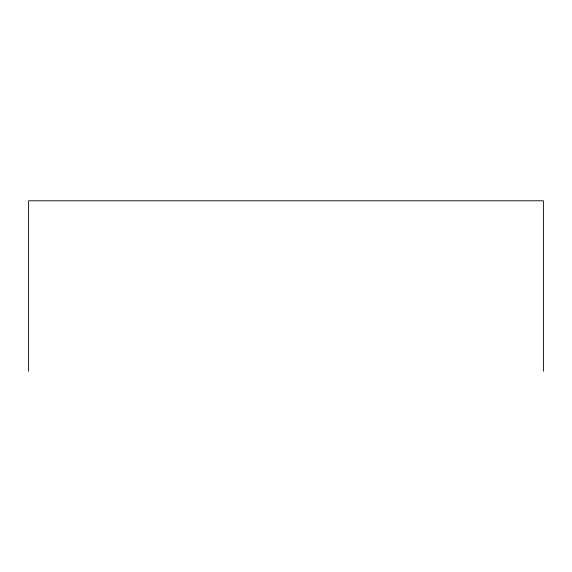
<?xml version="1.0" encoding="UTF-8"?>
<svg xmlns="http://www.w3.org/2000/svg" width="572" height="572" viewBox="0 0 572 572"><rect width="100%" height="100%" fill="white"/><g stroke="black" fill="none" stroke-linecap="round" stroke-linejoin="round"><path stroke-width="0.86" d="M543.4 371.214L543.4 200.786L28.6 200.786L28.6 371.214"/></g></svg>
